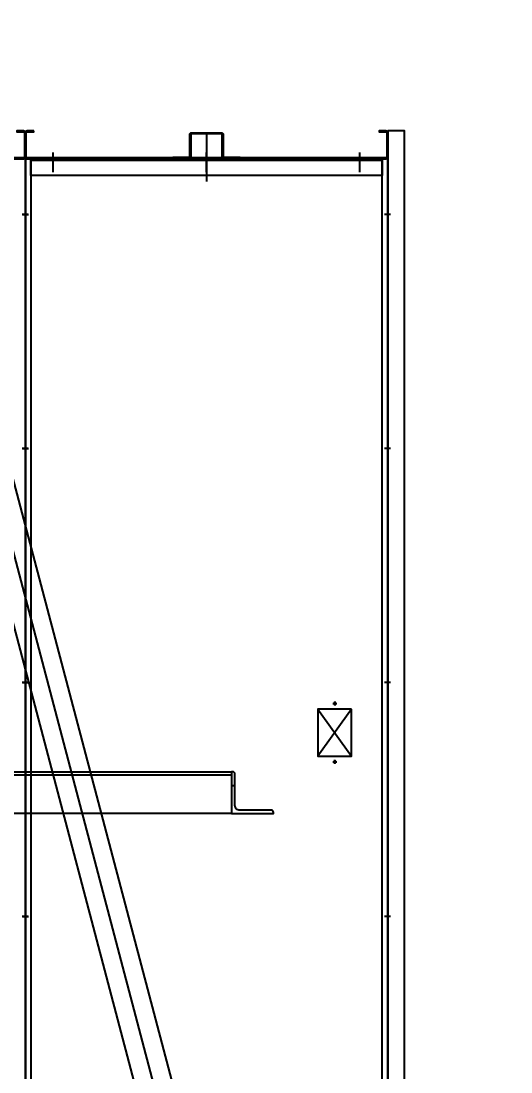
# Model space of a CAD drawing. Header units: millimetres. Extents: x 5544 to 245194, y -610088 to 30375.
# Drawn here: x 70584 to 71463, y -884 to 1002 of the extents above; entities that cross this region are included whole.
import ezdxf
from ezdxf.enums import TextEntityAlignment as Align
from ezdxf.lldxf.tags import DXFTag

# ---------------------------------------------------------------- set-up
doc = ezdxf.new("R2010")
doc.units = ezdxf.units.MM
for name, color, linetype in [('0-중심선', 1, 'CENTER'), ('1', 1, 'CENTER2'), ('1.중심선', 1, 'CENTER'), ('15', 15, 'Continuous'), ('4', 4, 'Continuous'), ('BOM', 6, 'Continuous')]:
    doc.layers.add(name, color=color, linetype=linetype)
doc.layers.add('6', color=6, linetype='Continuous', lineweight=30)
doc.styles.add('ROMAND', font='gulim.ttc', dxfattribs={"oblique": 15})
doc.styles.get("Standard").update_dxf_attribs({"font": 'SYMBOL'})
tags = doc.linetypes.add('CENTER', pattern=[2, 1.25, -0.25, 0.25, -0.25]).pattern_tags.tags
tags[10:11] = [DXFTag(74, 4), DXFTag(75, 0), DXFTag(340, '0'), DXFTag(46, 1.0), DXFTag(50, 0.0), DXFTag(44, 0.0), DXFTag(45, 0.0)]
tags[8:9] = [DXFTag(74, 4), DXFTag(75, 0), DXFTag(340, '0'), DXFTag(46, 1.0), DXFTag(50, 0.0), DXFTag(44, 0.0), DXFTag(45, 0.0)]
tags[6:7] = [DXFTag(74, 4), DXFTag(75, 0), DXFTag(340, '0'), DXFTag(46, 1.0), DXFTag(50, 0.0), DXFTag(44, 0.0), DXFTag(45, 0.0)]
tags[4:5] = [DXFTag(74, 4), DXFTag(75, 0), DXFTag(340, '0'), DXFTag(46, 1.0), DXFTag(50, 0.0), DXFTag(44, 0.0), DXFTag(45, 0.0)]
tags = doc.linetypes.add('CENTER2', pattern=[1.125, 0.75, -0.125, 0.125, -0.125]).pattern_tags.tags
tags[10:11] = [DXFTag(74, 4), DXFTag(75, 0), DXFTag(340, '0'), DXFTag(46, 1.0), DXFTag(50, 0.0), DXFTag(44, 0.0), DXFTag(45, 0.0)]
tags[8:9] = [DXFTag(74, 4), DXFTag(75, 0), DXFTag(340, '0'), DXFTag(46, 1.0), DXFTag(50, 0.0), DXFTag(44, 0.0), DXFTag(45, 0.0)]
tags[6:7] = [DXFTag(74, 4), DXFTag(75, 0), DXFTag(340, '0'), DXFTag(46, 1.0), DXFTag(50, 0.0), DXFTag(44, 0.0), DXFTag(45, 0.0)]
tags[4:5] = [DXFTag(74, 4), DXFTag(75, 0), DXFTag(340, '0'), DXFTag(46, 1.0), DXFTag(50, 0.0), DXFTag(44, 0.0), DXFTag(45, 0.0)]
tags = doc.linetypes.add('HIDDEN', pattern=[0.375, 0.25, -0.125]).pattern_tags.tags
tags[6:7] = [DXFTag(74, 4), DXFTag(75, 0), DXFTag(340, '0'), DXFTag(46, 1.0), DXFTag(50, 0.0), DXFTag(44, 0.0), DXFTag(45, 0.0)]
tags[4:5] = [DXFTag(74, 4), DXFTag(75, 0), DXFTag(340, '0'), DXFTag(46, 1.0), DXFTag(50, 0.0), DXFTag(44, 0.0), DXFTag(45, 0.0)]
doc.dimstyles.new('DIM-A-002-단면', dxfattribs={"dimscale": 330, "dimtxt": 1, "dimasz": 0.4, "dimexe": 0.2, "dimexo": 0.3, "dimgap": 0.4, "dimtad": 1, "dimdec": 0, "dimtxsty": 'ROMAND', "dimcen": 0, "dimclrd": 15, "dimclre": 15, "dimclrt": 3, "dimadec": 0, "dimazin": 0, "dimtfac": 1, "dimtmove": 0, "dimatfit": 3, "dimfxl": 1, "dimarcsym": 0})

# ---------------------------------------------------------------- blocks, each defined once
blk = doc.blocks.new('A$C497EC5C6')
at = {"elevation": 190.1}
blk.add_lwpolyline([(245, 27.3), (245, 2.8), (2552.5, 2.8, 1), (2552.5, 67.8), (245, 67.8), (245, 43.3)], format="xyb", dxfattribs=at)
at = {"layer": '1'}
blk.add_line((2613.2, 35.3, 190.1), (2.3, 35.3, 190.1), dxfattribs=at)
blk = doc.blocks.new('A$CB0754388')
blk.add_lwpolyline([(0, 98.1), (60, 98.1), (60, 14.1), (0, 14.1), (0, 98.1)])
for centre in [(30, 108.6), (30, 3.6)]:
    blk.add_circle(centre, 1.7)
at = {"layer": '0-중심선'}
for p, q in [((60, 98.1), (0, 14.1)), ((0, 98.1), (60, 14.1))]:
    blk.add_line(p, q, dxfattribs=at)
at = {"layer": '1.중심선'}
for p, q in [((33.6, 108.6), (26.4, 108.6)), ((30, 112.3), (30, 105)), ((33.6, 3.6), (26.4, 3.6)), ((30, 0), (30, 7.3))]:
    blk.add_line(p, q, dxfattribs=at)
blk = doc.blocks.new('A$CE61B8CFC')
for points in [[(595, 2361), (583.2, 2361, 0.414214), (580, 2357.8), (580, 2314.2, 0.414214), (583.2, 2311), (1156.8, 2311, 0.414214), (1160, 2314.2), (1160, 2357.8, 0.414214), (1156.8, 2361), (1145, 2361), (1145, 2359.5), (1156.9, 2359.5, -0.414214), (1158.5, 2357.9), (1158.5, 2314.1, -0.414214), (1156.9, 2312.5), (583.1, 2312.5, -0.414214), (581.5, 2314.1), (581.5, 2357.9, -0.414214), (583.1, 2359.5), (595, 2359.5), (595, 2361)], [(1175, 2361), (1163.2, 2361, 0.414214), (1160, 2357.8), (1160, 2314.2, 0.414214), (1163.2, 2311), (1806.8, 2311, 0.414214), (1810, 2314.2), (1810, 2357.8, 0.414214), (1806.8, 2361), (1795, 2361), (1795, 2359.5), (1806.9, 2359.5, -0.414214), (1808.5, 2357.9), (1808.5, 2314.1, -0.414214), (1806.9, 2312.5), (1163.1, 2312.5, -0.414214), (1161.5, 2314.1), (1161.5, 2357.9, -0.414214), (1163.1, 2359.5), (1175, 2359.5), (1175, 2361)], [(1425, 2312.5), (1425, 2314.1), (1453.4, 2314.1, 0.414214), (1455, 2315.7), (1455, 2354.3, -0.414214), (1458.2, 2357.5), (1511.8, 2357.5, -0.414214), (1515, 2354.3), (1515, 2315.7, 0.414214), (1516.6, 2314.1), (1545, 2314.1), (1545, 2312.5), (1516.6, 2312.5, -0.414214), (1513.4, 2315.7), (1513.4, 2354.3, 0.414214), (1511.8, 2355.9), (1458.2, 2355.9, 0.414214), (1456.6, 2354.3), (1456.6, 2315.7, -0.414214), (1453.4, 2312.5), (1425, 2312.5)]]:
    blk.add_lwpolyline(points, format="xyb")
for points in [[(1810, 11), (1840, 11), (1840, 2361), (1810, 2361)], [(580, 11), (1160, 11), (1160, 2311), (580, 2311)], [(1160, 11), (1810, 11), (1810, 2311), (1160, 2311)], [(1170, 11), (1800, 11), (1800, 2311), (1170, 2311)], [(1170, 2311), (1800, 2311), (1800, 2307.8), (1170, 2307.8)], [(1170, 2311), (1800, 2311), (1800, 2281), (1170, 2281)]]:
    blk.add_lwpolyline(points, close=True)
at = {"layer": '1'}
for p, q in [((1485, 2357.5), (1485, 2269.9)), ((1210, 2287.1), (1210, 2322.1)), ((1485, 2287.1), (1485, 2322.1)), ((1760, 2287.1), (1760, 2322.1)), ((1165.1, 2211), (1154.6, 2211)), ((1165.1, 2211), (1154.6, 2211)), ((1154.9, 2211), (1165.4, 2211)), ((1154.9, 2211), (1165.4, 2211)), ((1815.1, 2211), (1804.6, 2211)), ((1815.1, 2211), (1804.6, 2211)), ((1165.1, 1791), (1154.6, 1791)), ((1154.9, 1791), (1165.4, 1791)), ((1815.1, 1791), (1804.6, 1791)), ((1165.1, 1371), (1154.6, 1371)), ((1154.9, 1371), (1165.4, 1371)), ((1815.1, 1371), (1804.6, 1371)), ((1165.1, 951), (1154.6, 951)), ((1154.9, 951), (1165.4, 951)), ((1815.1, 951), (1804.6, 951))]:
    blk.add_line(p, q, dxfattribs=at)
at = {"xscale": -1}
blk.add_blockref('A$CB0754388', (1745, 1224.9), dxfattribs=at)
blk = doc.blocks.new('판넬타입 일방형 측면')
at = {"xscale": -1}
blk.add_blockref('A$CE61B8CFC', (870, -835.9), dxfattribs=at)
at = {"rotation": 75.21408101361583}
blk.add_blockref('A$C497EC5C6', (-737.3, -1146.9, -190.1), dxfattribs=at)
blk = doc.blocks.new('EasyBMINFO')
at = {"color": 0}
blk.add_circle((0, 0), 0.5, dxfattribs=at)
blk.add_text('Info', height=0.25).set_placement((0, 0), align=Align.MIDDLE_CENTER)
at = {"flags": 1}
for tag, p in [('NAME', (0, -1)), ('ENAME', (0, -2)), ('SPEC', (0, -3)), ('MATERIAL', (0, -4)), ('WEIGHT', (0, -5)), ('PRICE', (0, -6)), ('MAKER', (0, -7)), ('REMARK', (0, -8)), ('USER1', (0, -9)), ('USER2', (0, -10)), ('USER3', (0, -11)), ('USER4', (0, -12)), ('USER5', (0, -13)), ('QTY', (0, -14))]:
    blk.add_attdef(tag, p, '', height=0.25, dxfattribs=at)
blk = doc.blocks.new('LY용 벽체브라켓')
at = {"layer": '4', "linetype": 'Continuous'}
blk.add_line((389351.2, -458567.3), (390671.2, -458567.3), dxfattribs=at)
blk.add_lwpolyline([(389351.2, -458636.3), (389276.2, -458636.3), (389276.2, -458634.3, -0.414214), (389280.2, -458630.3), (389336.7, -458630.3, 0.414214), (389345.2, -458621.8), (389345.2, -458565.3, -0.414214), (389349.2, -458561.3), (389351.2, -458561.3), (389351.2, -458636.3)], format="xyb", dxfattribs=at)
blk.add_lwpolyline([(389351.2, -458561.3), (389351.2, -458636.3), (390671.2, -458636.3), (390671.2, -458561.3), (389351.2, -458561.3)], dxfattribs=at)
at = {"layer": 'BOM', "xscale": -1}
blk.add_blockref('EasyBMINFO', (389348.2, -458586.3), dxfattribs=at)
blk = doc.blocks.new('*D2918')
at = {"layer": '15', "color": 15, "lineweight": -2, "ltscale": 600}
for p, q in [((65662.2, 8179.6), (61908.5, 8179.6)), ((61974.5, -1688.4), (61974.5, 8047.6)), ((74305.7, -1820.4), (61908.5, -1820.4))]:
    blk.add_line(p, q, dxfattribs=at)
at = {"layer": '15', "color": 15}
for points in [[(61996.5, 8047.6), (61952.5, 8047.6), (61974.5, 8179.6)], [(61952.5, -1688.4), (61996.5, -1688.4), (61974.5, -1820.4)]]:
    blk.add_solid(points, dxfattribs=at)
at = {"layer": 'Defpoints', "color": 0}
for p in [(61974.5, 8179.6), (65761.2, 8179.6), (74404.7, -1820.4)]:
    blk.add_point(p, dxfattribs=at)
at = {"layer": '15', "color": 3, "ltscale": 600, "insert": (61672.7, 3179.6), "char_height": 330, "attachment_point": 5, "rotation": 90, "style": 'ROMAND'}
blk.add_mtext('TRAVEL 10000', dxfattribs=at)

msp = doc.modelspace()

# ---------------------------------------------------------------- block references
at = {"xscale": -1}
msp.add_blockref('판넬타입 일방형 측면', (70301.5, -720.5), dxfattribs=at)
at = {"layer": '6', "linetype": 'HIDDEN', "xscale": -1}
msp.add_blockref('LY용 벽체브라켓', (460312.7, 458215.9), dxfattribs=at)

# ---------------------------------------------------------------- dimensions: what is measured, and where the dimension line sits
at = {"layer": '15', "ltscale": 600}
dim = msp.add_linear_dim(base=(61974.5, 8179.6), p1=(74404.7, -1820.4), p2=(65761.2, 8179.6), angle=90, text='TRAVEL <>', dimstyle='DIM-A-002-단면', dxfattribs=at)
dim.commit()
dim.dimension.update_dxf_attribs({"geometry": '*D2918', "text_midpoint": (61672.7, 3179.6)})

doc.saveas('drawing.dxf')
